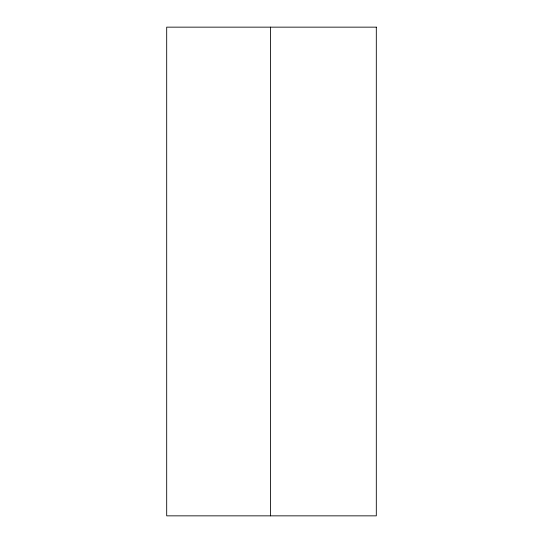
<?xml version="1.0" encoding="UTF-8"?>
<svg xmlns="http://www.w3.org/2000/svg" width="543" height="543" viewBox="0 0 543 543"><rect width="100%" height="100%" fill="white"/><g stroke="black" fill="none" stroke-linecap="round" stroke-linejoin="round"><path stroke-width="0.81" d="M270.502 27.15L270.502 515.85M376.306 27.15L166.694 27.15L166.694 515.85L376.306 515.85L376.306 27.15"/></g></svg>
